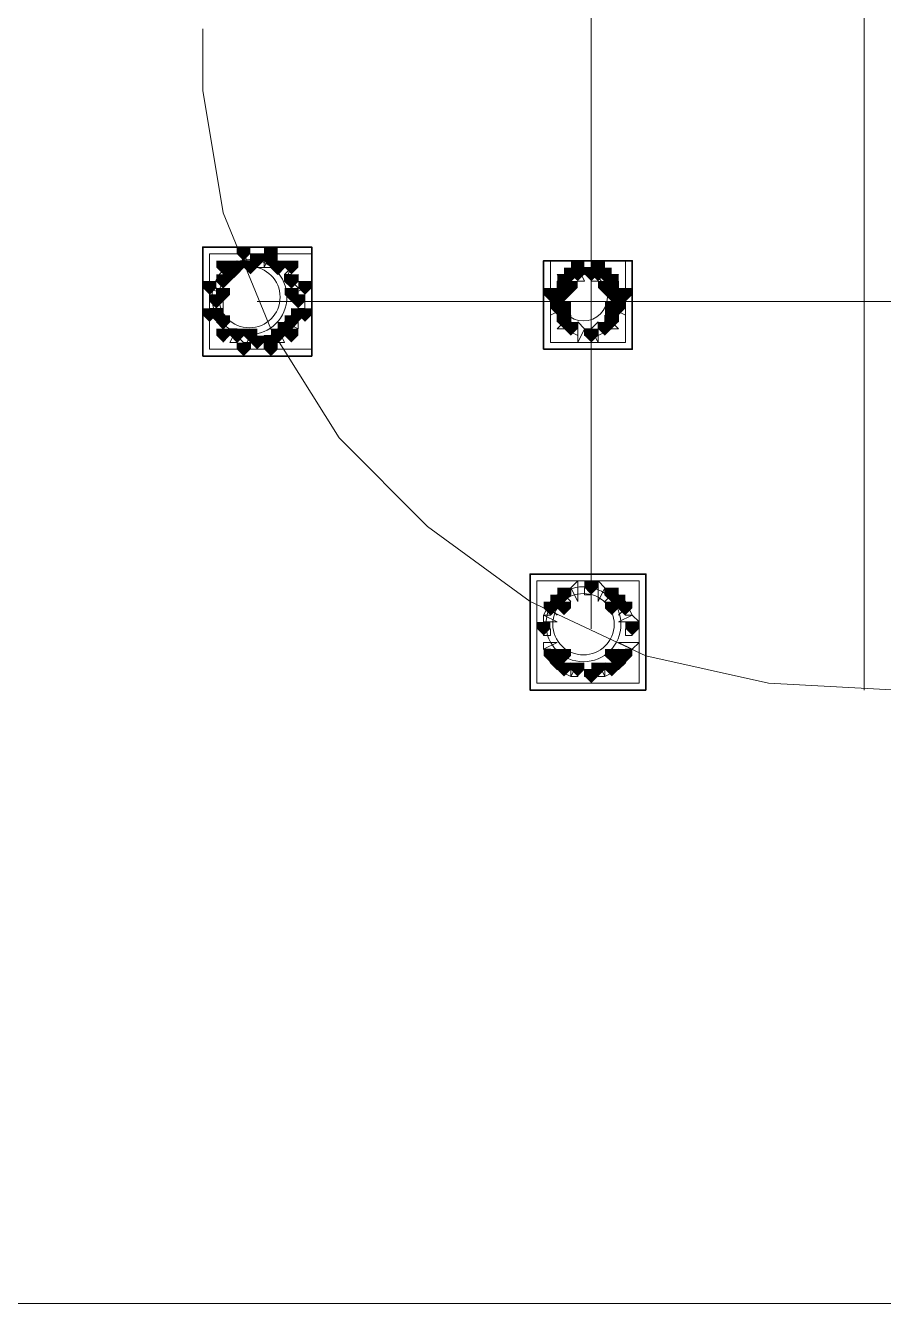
# Model space of a CAD drawing. Header units: millimetres. Extents: x 2315 to 4619, y 1334 to 1897.
# Drawn here: x 3646.49 to 3654.18, y 1530.21 to 1541.67 of the extents above; entities that cross this region are included whole.
import ezdxf

# ---------------------------------------------------------------- set-up
doc = ezdxf.new("R2010")
doc.units = ezdxf.units.MM
for name, color, linetype, true_color in [('PDF_10', 7, 'Continuous', 0x00b85c), ('PDF_AXIS', 7, 'Continuous', 0x00b85c), ('PDF_柱构件', 7, 'Continuous', 0x00b85c), ('PDF_转运站初步方案', 7, 'Continuous', 0x00b85c)]:
    doc.layers.add(name, color=color, linetype=linetype, true_color=true_color)
doc.layers.add('PDF_中心线层', color=1, linetype='Continuous')
doc.layers.add('PDF_粗实线层', color=7, linetype='Continuous')

msp = doc.modelspace()

# ---------------------------------------------------------------- hatches: boundary and pattern name
at = {"layer": 'PDF_10', "transparency": 33554559}
for points in [[(3648.568, 1539.62), (3648.507, 1539.62), (3648.507, 1539.558), (3648.568, 1539.497), (3648.629, 1539.558), (3648.629, 1539.62)], [(3648.568, 1539.62), (3648.507, 1539.62), (3648.507, 1539.558), (3648.568, 1539.497), (3648.629, 1539.558), (3648.629, 1539.62)], [(3648.568, 1539.62), (3648.507, 1539.62), (3648.507, 1539.558), (3648.568, 1539.497), (3648.629, 1539.558), (3648.629, 1539.62)], [(3648.385, 1539.558), (3648.324, 1539.558), (3648.324, 1539.497), (3648.385, 1539.436), (3648.446, 1539.497), (3648.446, 1539.558)], [(3648.385, 1539.558), (3648.324, 1539.558), (3648.324, 1539.497), (3648.385, 1539.436), (3648.446, 1539.497), (3648.446, 1539.558)], [(3648.752, 1539.558), (3648.69, 1539.558), (3648.69, 1539.497), (3648.752, 1539.436), (3648.813, 1539.497), (3648.813, 1539.558)], [(3648.752, 1539.558), (3648.69, 1539.558), (3648.69, 1539.497), (3648.752, 1539.436), (3648.813, 1539.497), (3648.813, 1539.558)], [(3651.378, 1539.497), (3651.317, 1539.497), (3651.317, 1539.436), (3651.378, 1539.375), (3651.439, 1539.436), (3651.439, 1539.497)], [(3651.378, 1539.497), (3651.317, 1539.497), (3651.317, 1539.436), (3651.378, 1539.375), (3651.439, 1539.436), (3651.439, 1539.497)], [(3651.561, 1539.497), (3651.5, 1539.497), (3651.5, 1539.436), (3651.561, 1539.375), (3651.622, 1539.436), (3651.622, 1539.497)], [(3651.561, 1539.497), (3651.5, 1539.497), (3651.5, 1539.436), (3651.561, 1539.375), (3651.622, 1539.436), (3651.622, 1539.497)], [(3651.683, 1539.497), (3651.622, 1539.497), (3651.622, 1539.436), (3651.683, 1539.375), (3651.745, 1539.436), (3651.745, 1539.497)], [(3651.683, 1539.497), (3651.622, 1539.497), (3651.622, 1539.436), (3651.683, 1539.375), (3651.745, 1539.436), (3651.745, 1539.497)], [(3648.263, 1539.436), (3648.202, 1539.436), (3648.202, 1539.375), (3648.263, 1539.314), (3648.324, 1539.375), (3648.324, 1539.436)], [(3648.263, 1539.436), (3648.202, 1539.436), (3648.202, 1539.375), (3648.263, 1539.314), (3648.324, 1539.375), (3648.324, 1539.436)], [(3648.874, 1539.436), (3648.813, 1539.436), (3648.813, 1539.375), (3648.874, 1539.314), (3648.935, 1539.375), (3648.935, 1539.436)], [(3648.874, 1539.436), (3648.813, 1539.436), (3648.813, 1539.375), (3648.874, 1539.314), (3648.935, 1539.375), (3648.935, 1539.436)], [(3651.317, 1539.375), (3651.256, 1539.375), (3651.256, 1539.314), (3651.317, 1539.253), (3651.378, 1539.314), (3651.378, 1539.375)], [(3651.317, 1539.375), (3651.256, 1539.375), (3651.256, 1539.314), (3651.317, 1539.253), (3651.378, 1539.314), (3651.378, 1539.375)], [(3651.745, 1539.375), (3651.683, 1539.375), (3651.683, 1539.314), (3651.745, 1539.253), (3651.806, 1539.314), (3651.806, 1539.375)], [(3651.745, 1539.375), (3651.683, 1539.375), (3651.683, 1539.314), (3651.745, 1539.253), (3651.806, 1539.314), (3651.806, 1539.375)], [(3648.202, 1539.253), (3648.141, 1539.253), (3648.141, 1539.192), (3648.202, 1539.131), (3648.263, 1539.192), (3648.263, 1539.253)], [(3648.202, 1539.253), (3648.141, 1539.253), (3648.141, 1539.192), (3648.202, 1539.131), (3648.263, 1539.192), (3648.263, 1539.253)], [(3648.202, 1539.253), (3648.141, 1539.253), (3648.141, 1539.192), (3648.202, 1539.131), (3648.263, 1539.192), (3648.263, 1539.253)], [(3648.935, 1539.253), (3648.874, 1539.253), (3648.874, 1539.192), (3648.935, 1539.131), (3648.996, 1539.192), (3648.996, 1539.253)], [(3648.935, 1539.253), (3648.874, 1539.253), (3648.874, 1539.192), (3648.935, 1539.131), (3648.996, 1539.192), (3648.996, 1539.253)], [(3651.256, 1539.253), (3651.195, 1539.253), (3651.195, 1539.192), (3651.256, 1539.131), (3651.317, 1539.192), (3651.317, 1539.253)], [(3651.256, 1539.253), (3651.195, 1539.253), (3651.195, 1539.192), (3651.256, 1539.131), (3651.317, 1539.192), (3651.317, 1539.253)], [(3651.256, 1539.253), (3651.195, 1539.253), (3651.195, 1539.192), (3651.256, 1539.131), (3651.317, 1539.192), (3651.317, 1539.253)], [(3651.806, 1539.253), (3651.745, 1539.253), (3651.745, 1539.192), (3651.806, 1539.131), (3651.867, 1539.192), (3651.867, 1539.253)], [(3651.806, 1539.253), (3651.745, 1539.253), (3651.745, 1539.192), (3651.806, 1539.131), (3651.867, 1539.192), (3651.867, 1539.253)], [(3651.806, 1539.253), (3651.745, 1539.253), (3651.745, 1539.192), (3651.806, 1539.131), (3651.867, 1539.192), (3651.867, 1539.253)], [(3651.317, 1539.131), (3651.256, 1539.131), (3651.256, 1539.07), (3651.317, 1539.009), (3651.378, 1539.07), (3651.378, 1539.131)], [(3651.317, 1539.131), (3651.256, 1539.131), (3651.256, 1539.07), (3651.317, 1539.009), (3651.378, 1539.07), (3651.378, 1539.131)], [(3651.745, 1539.131), (3651.683, 1539.131), (3651.683, 1539.07), (3651.745, 1539.009), (3651.806, 1539.07), (3651.806, 1539.131)], [(3651.745, 1539.131), (3651.683, 1539.131), (3651.683, 1539.07), (3651.745, 1539.009), (3651.806, 1539.07), (3651.806, 1539.131)], [(3648.263, 1539.07), (3648.202, 1539.07), (3648.202, 1539.009), (3648.263, 1538.948), (3648.324, 1539.009), (3648.324, 1539.07)], [(3648.263, 1539.07), (3648.202, 1539.07), (3648.202, 1539.009), (3648.263, 1538.948), (3648.324, 1539.009), (3648.324, 1539.07)], [(3648.874, 1539.07), (3648.813, 1539.07), (3648.813, 1539.009), (3648.874, 1538.948), (3648.935, 1539.009), (3648.935, 1539.07)], [(3648.874, 1539.07), (3648.813, 1539.07), (3648.813, 1539.009), (3648.874, 1538.948), (3648.935, 1539.009), (3648.935, 1539.07)], [(3648.385, 1538.948), (3648.324, 1538.948), (3648.324, 1538.887), (3648.385, 1538.825), (3648.446, 1538.887), (3648.446, 1538.948)], [(3648.385, 1538.948), (3648.324, 1538.948), (3648.324, 1538.887), (3648.385, 1538.825), (3648.446, 1538.887), (3648.446, 1538.948)], [(3648.752, 1538.948), (3648.69, 1538.948), (3648.69, 1538.887), (3648.752, 1538.825), (3648.813, 1538.887), (3648.813, 1538.948)], [(3648.752, 1538.948), (3648.69, 1538.948), (3648.69, 1538.887), (3648.752, 1538.825), (3648.813, 1538.887), (3648.813, 1538.948)], [(3651.378, 1539.009), (3651.317, 1539.009), (3651.317, 1538.948), (3651.378, 1538.887), (3651.439, 1538.948), (3651.439, 1539.009)], [(3651.378, 1539.009), (3651.317, 1539.009), (3651.317, 1538.948), (3651.378, 1538.887), (3651.439, 1538.948), (3651.439, 1539.009)], [(3651.378, 1539.009), (3651.317, 1539.009), (3651.317, 1538.948), (3651.378, 1538.887), (3651.439, 1538.948), (3651.439, 1539.009)], [(3651.561, 1538.948), (3651.5, 1538.948), (3651.5, 1538.887), (3651.561, 1538.825), (3651.622, 1538.887), (3651.622, 1538.948)], [(3651.561, 1538.948), (3651.5, 1538.948), (3651.5, 1538.887), (3651.561, 1538.825), (3651.622, 1538.887), (3651.622, 1538.948)], [(3651.683, 1539.009), (3651.622, 1539.009), (3651.622, 1538.948), (3651.683, 1538.887), (3651.745, 1538.948), (3651.745, 1539.009)], [(3651.683, 1539.009), (3651.622, 1539.009), (3651.622, 1538.948), (3651.683, 1538.887), (3651.745, 1538.948), (3651.745, 1539.009)], [(3651.683, 1539.009), (3651.622, 1539.009), (3651.622, 1538.948), (3651.683, 1538.887), (3651.745, 1538.948), (3651.745, 1539.009)], [(3648.568, 1538.887), (3648.507, 1538.887), (3648.507, 1538.825), (3648.568, 1538.764), (3648.629, 1538.825), (3648.629, 1538.887)], [(3648.568, 1538.887), (3648.507, 1538.887), (3648.507, 1538.825), (3648.568, 1538.764), (3648.629, 1538.825), (3648.629, 1538.887)], [(3651.317, 1536.627), (3651.256, 1536.627), (3651.256, 1536.565), (3651.317, 1536.504), (3651.378, 1536.565), (3651.378, 1536.627)], [(3651.317, 1536.627), (3651.256, 1536.627), (3651.256, 1536.565), (3651.317, 1536.504), (3651.378, 1536.565), (3651.378, 1536.627)], [(3651.561, 1536.688), (3651.5, 1536.688), (3651.5, 1536.627), (3651.561, 1536.565), (3651.622, 1536.627), (3651.622, 1536.688)], [(3651.561, 1536.688), (3651.5, 1536.688), (3651.5, 1536.627), (3651.561, 1536.565), (3651.622, 1536.627), (3651.622, 1536.688)], [(3651.745, 1536.627), (3651.683, 1536.627), (3651.683, 1536.565), (3651.745, 1536.504), (3651.806, 1536.565), (3651.806, 1536.627)], [(3651.745, 1536.627), (3651.683, 1536.627), (3651.683, 1536.565), (3651.745, 1536.504), (3651.806, 1536.565), (3651.806, 1536.627)], [(3651.195, 1536.504), (3651.134, 1536.504), (3651.134, 1536.443), (3651.195, 1536.382), (3651.256, 1536.443), (3651.256, 1536.504)], [(3651.195, 1536.504), (3651.134, 1536.504), (3651.134, 1536.443), (3651.195, 1536.382), (3651.256, 1536.443), (3651.256, 1536.504)], [(3651.867, 1536.504), (3651.806, 1536.504), (3651.806, 1536.443), (3651.867, 1536.382), (3651.928, 1536.443), (3651.928, 1536.504)], [(3651.867, 1536.504), (3651.806, 1536.504), (3651.806, 1536.443), (3651.867, 1536.382), (3651.928, 1536.443), (3651.928, 1536.504)], [(3651.134, 1536.321), (3651.073, 1536.321), (3651.073, 1536.26), (3651.134, 1536.199), (3651.195, 1536.26), (3651.195, 1536.321)], [(3651.134, 1536.321), (3651.073, 1536.321), (3651.073, 1536.26), (3651.134, 1536.199), (3651.195, 1536.26), (3651.195, 1536.321)], [(3651.928, 1536.321), (3651.867, 1536.321), (3651.867, 1536.26), (3651.928, 1536.199), (3651.989, 1536.26), (3651.989, 1536.321)], [(3651.928, 1536.321), (3651.867, 1536.321), (3651.867, 1536.26), (3651.928, 1536.199), (3651.989, 1536.26), (3651.989, 1536.321)], [(3651.195, 1536.077), (3651.134, 1536.077), (3651.134, 1536.016), (3651.195, 1535.955), (3651.256, 1536.016), (3651.256, 1536.077)], [(3651.195, 1536.077), (3651.134, 1536.077), (3651.134, 1536.016), (3651.195, 1535.955), (3651.256, 1536.016), (3651.256, 1536.077)], [(3651.867, 1536.077), (3651.806, 1536.077), (3651.806, 1536.016), (3651.867, 1535.955), (3651.928, 1536.016), (3651.928, 1536.077)], [(3651.867, 1536.077), (3651.806, 1536.077), (3651.806, 1536.016), (3651.867, 1535.955), (3651.928, 1536.016), (3651.928, 1536.077)], [(3651.317, 1535.955), (3651.256, 1535.955), (3651.256, 1535.894), (3651.317, 1535.832), (3651.378, 1535.894), (3651.378, 1535.955)], [(3651.317, 1535.955), (3651.256, 1535.955), (3651.256, 1535.894), (3651.317, 1535.832), (3651.378, 1535.894), (3651.378, 1535.955)], [(3651.745, 1535.955), (3651.683, 1535.955), (3651.683, 1535.894), (3651.745, 1535.832), (3651.806, 1535.894), (3651.806, 1535.955)], [(3651.745, 1535.955), (3651.683, 1535.955), (3651.683, 1535.894), (3651.745, 1535.832), (3651.806, 1535.894), (3651.806, 1535.955)], [(3651.561, 1535.894), (3651.5, 1535.894), (3651.5, 1535.832), (3651.561, 1535.771), (3651.622, 1535.832), (3651.622, 1535.894)], [(3651.561, 1535.894), (3651.5, 1535.894), (3651.5, 1535.832), (3651.561, 1535.771), (3651.622, 1535.832), (3651.622, 1535.894)]]:
    msp.add_hatch(color=256, dxfattribs=at).paths.add_polyline_path(points)
at = {"layer": 'PDF_柱构件', "transparency": 33554559}
for points in [[(3648.446, 1539.681), (3648.385, 1539.681), (3648.385, 1539.62), (3648.446, 1539.558), (3648.507, 1539.62), (3648.507, 1539.681)], [(3648.69, 1539.681), (3648.629, 1539.681), (3648.629, 1539.62), (3648.69, 1539.558), (3648.752, 1539.62), (3648.752, 1539.681)], [(3648.69, 1539.62), (3648.629, 1539.62), (3648.629, 1539.558), (3648.69, 1539.497), (3648.752, 1539.558), (3648.752, 1539.62)], [(3648.263, 1539.558), (3648.202, 1539.558), (3648.202, 1539.497), (3648.263, 1539.436), (3648.324, 1539.497), (3648.324, 1539.558)], [(3648.324, 1539.497), (3648.263, 1539.497), (3648.263, 1539.436), (3648.324, 1539.375), (3648.385, 1539.436), (3648.385, 1539.497)], [(3648.507, 1539.558), (3648.446, 1539.558), (3648.446, 1539.497), (3648.507, 1539.436), (3648.568, 1539.497), (3648.568, 1539.558)], [(3648.874, 1539.558), (3648.813, 1539.558), (3648.813, 1539.497), (3648.874, 1539.436), (3648.935, 1539.497), (3648.935, 1539.558)], [(3651.439, 1539.558), (3651.378, 1539.558), (3651.378, 1539.497), (3651.439, 1539.436), (3651.5, 1539.497), (3651.5, 1539.558)], [(3651.439, 1539.497), (3651.378, 1539.497), (3651.378, 1539.436), (3651.439, 1539.375), (3651.5, 1539.436), (3651.5, 1539.497)], [(3651.622, 1539.558), (3651.561, 1539.558), (3651.561, 1539.497), (3651.622, 1539.436), (3651.683, 1539.497), (3651.683, 1539.558)], [(3651.622, 1539.497), (3651.561, 1539.497), (3651.561, 1539.436), (3651.622, 1539.375), (3651.683, 1539.436), (3651.683, 1539.497)], [(3648.141, 1539.375), (3648.08, 1539.375), (3648.08, 1539.314), (3648.141, 1539.253), (3648.202, 1539.314), (3648.202, 1539.375)], [(3648.996, 1539.375), (3648.935, 1539.375), (3648.935, 1539.314), (3648.996, 1539.253), (3649.057, 1539.314), (3649.057, 1539.375)], [(3651.317, 1539.436), (3651.256, 1539.436), (3651.256, 1539.375), (3651.317, 1539.314), (3651.378, 1539.375), (3651.378, 1539.436)], [(3651.378, 1539.375), (3651.317, 1539.375), (3651.317, 1539.314), (3651.378, 1539.253), (3651.439, 1539.314), (3651.439, 1539.375)], [(3651.683, 1539.375), (3651.622, 1539.375), (3651.622, 1539.314), (3651.683, 1539.253), (3651.745, 1539.314), (3651.745, 1539.375)], [(3651.745, 1539.436), (3651.683, 1539.436), (3651.683, 1539.375), (3651.745, 1539.314), (3651.806, 1539.375), (3651.806, 1539.436)], [(3648.263, 1539.314), (3648.202, 1539.314), (3648.202, 1539.253), (3648.263, 1539.192), (3648.324, 1539.253), (3648.324, 1539.314)], [(3648.874, 1539.314), (3648.813, 1539.314), (3648.813, 1539.253), (3648.874, 1539.192), (3648.935, 1539.253), (3648.935, 1539.314)], [(3651.195, 1539.314), (3651.134, 1539.314), (3651.134, 1539.253), (3651.195, 1539.192), (3651.256, 1539.253), (3651.256, 1539.314)], [(3651.256, 1539.314), (3651.195, 1539.314), (3651.195, 1539.253), (3651.256, 1539.192), (3651.317, 1539.253), (3651.317, 1539.314)], [(3651.317, 1539.314), (3651.256, 1539.314), (3651.256, 1539.253), (3651.317, 1539.192), (3651.378, 1539.253), (3651.378, 1539.314)], [(3651.745, 1539.314), (3651.683, 1539.314), (3651.683, 1539.253), (3651.745, 1539.192), (3651.806, 1539.253), (3651.806, 1539.314)], [(3651.806, 1539.314), (3651.745, 1539.314), (3651.745, 1539.253), (3651.806, 1539.192), (3651.867, 1539.253), (3651.867, 1539.314)], [(3651.867, 1539.314), (3651.806, 1539.314), (3651.806, 1539.253), (3651.867, 1539.192), (3651.928, 1539.253), (3651.928, 1539.314)], [(3648.141, 1539.131), (3648.08, 1539.131), (3648.08, 1539.07), (3648.141, 1539.009), (3648.202, 1539.07), (3648.202, 1539.131)], [(3648.202, 1539.131), (3648.141, 1539.131), (3648.141, 1539.07), (3648.202, 1539.009), (3648.263, 1539.07), (3648.263, 1539.131)], [(3648.935, 1539.131), (3648.874, 1539.131), (3648.874, 1539.07), (3648.935, 1539.009), (3648.996, 1539.07), (3648.996, 1539.131)], [(3648.996, 1539.131), (3648.935, 1539.131), (3648.935, 1539.07), (3648.996, 1539.009), (3649.057, 1539.07), (3649.057, 1539.131)], [(3651.256, 1539.192), (3651.195, 1539.192), (3651.195, 1539.131), (3651.256, 1539.07), (3651.317, 1539.131), (3651.317, 1539.192)], [(3651.317, 1539.192), (3651.256, 1539.192), (3651.256, 1539.131), (3651.317, 1539.07), (3651.378, 1539.131), (3651.378, 1539.192)], [(3651.745, 1539.192), (3651.683, 1539.192), (3651.683, 1539.131), (3651.745, 1539.07), (3651.806, 1539.131), (3651.806, 1539.192)], [(3651.806, 1539.192), (3651.745, 1539.192), (3651.745, 1539.131), (3651.806, 1539.07), (3651.867, 1539.131), (3651.867, 1539.192)], [(3651.317, 1539.07), (3651.256, 1539.07), (3651.256, 1539.009), (3651.317, 1538.948), (3651.378, 1539.009), (3651.378, 1539.07)], [(3651.745, 1539.07), (3651.683, 1539.07), (3651.683, 1539.009), (3651.745, 1538.948), (3651.806, 1539.009), (3651.806, 1539.07)], [(3648.263, 1538.948), (3648.202, 1538.948), (3648.202, 1538.887), (3648.263, 1538.825), (3648.324, 1538.887), (3648.324, 1538.948)], [(3648.507, 1538.948), (3648.446, 1538.948), (3648.446, 1538.887), (3648.507, 1538.825), (3648.568, 1538.887), (3648.568, 1538.948)], [(3648.813, 1539.009), (3648.752, 1539.009), (3648.752, 1538.948), (3648.813, 1538.887), (3648.874, 1538.948), (3648.874, 1539.009)], [(3648.874, 1538.948), (3648.813, 1538.948), (3648.813, 1538.887), (3648.874, 1538.825), (3648.935, 1538.887), (3648.935, 1538.948)], [(3648.446, 1538.825), (3648.385, 1538.825), (3648.385, 1538.764), (3648.446, 1538.703), (3648.507, 1538.764), (3648.507, 1538.825)], [(3648.69, 1538.887), (3648.629, 1538.887), (3648.629, 1538.825), (3648.69, 1538.764), (3648.752, 1538.825), (3648.752, 1538.887)], [(3648.69, 1538.825), (3648.629, 1538.825), (3648.629, 1538.764), (3648.69, 1538.703), (3648.752, 1538.764), (3648.752, 1538.825)], [(3651.256, 1536.565), (3651.195, 1536.565), (3651.195, 1536.504), (3651.256, 1536.443), (3651.317, 1536.504), (3651.317, 1536.565)], [(3651.317, 1536.504), (3651.256, 1536.504), (3651.256, 1536.443), (3651.317, 1536.382), (3651.378, 1536.443), (3651.378, 1536.504)], [(3651.745, 1536.504), (3651.683, 1536.504), (3651.683, 1536.443), (3651.745, 1536.382), (3651.806, 1536.443), (3651.806, 1536.504)], [(3651.806, 1536.565), (3651.745, 1536.565), (3651.745, 1536.504), (3651.806, 1536.443), (3651.867, 1536.504), (3651.867, 1536.565)], [(3651.317, 1536.077), (3651.256, 1536.077), (3651.256, 1536.016), (3651.317, 1535.955), (3651.378, 1536.016), (3651.378, 1536.077)], [(3651.745, 1536.077), (3651.683, 1536.077), (3651.683, 1536.016), (3651.745, 1535.955), (3651.806, 1536.016), (3651.806, 1536.077)], [(3651.256, 1536.016), (3651.195, 1536.016), (3651.195, 1535.955), (3651.256, 1535.894), (3651.317, 1535.955), (3651.317, 1536.016)], [(3651.439, 1535.955), (3651.378, 1535.955), (3651.378, 1535.894), (3651.439, 1535.832), (3651.5, 1535.894), (3651.5, 1535.955)], [(3651.622, 1535.955), (3651.561, 1535.955), (3651.561, 1535.894), (3651.622, 1535.832), (3651.683, 1535.894), (3651.683, 1535.955)], [(3651.806, 1536.016), (3651.745, 1536.016), (3651.745, 1535.955), (3651.806, 1535.894), (3651.867, 1535.955), (3651.867, 1536.016)]]:
    msp.add_hatch(color=256, dxfattribs=at).paths.add_polyline_path(points)
at = {"layer": 'PDF_转运站初步方案', "transparency": 33554559}
for points in [[(3648.568, 1539.62), (3648.507, 1539.62), (3648.507, 1539.558), (3648.568, 1539.497), (3648.629, 1539.558), (3648.629, 1539.62)], [(3648.568, 1539.62), (3648.507, 1539.62), (3648.507, 1539.558), (3648.568, 1539.497), (3648.629, 1539.558), (3648.629, 1539.62)], [(3648.385, 1539.558), (3648.324, 1539.558), (3648.324, 1539.497), (3648.385, 1539.436), (3648.446, 1539.497), (3648.446, 1539.558)], [(3648.385, 1539.558), (3648.324, 1539.558), (3648.324, 1539.497), (3648.385, 1539.436), (3648.446, 1539.497), (3648.446, 1539.558)], [(3648.752, 1539.558), (3648.69, 1539.558), (3648.69, 1539.497), (3648.752, 1539.436), (3648.813, 1539.497), (3648.813, 1539.558)], [(3648.752, 1539.558), (3648.69, 1539.558), (3648.69, 1539.497), (3648.752, 1539.436), (3648.813, 1539.497), (3648.813, 1539.558)], [(3651.378, 1539.497), (3651.317, 1539.497), (3651.317, 1539.436), (3651.378, 1539.375), (3651.439, 1539.436), (3651.439, 1539.497)], [(3651.378, 1539.497), (3651.317, 1539.497), (3651.317, 1539.436), (3651.378, 1539.375), (3651.439, 1539.436), (3651.439, 1539.497)], [(3651.561, 1539.497), (3651.5, 1539.497), (3651.5, 1539.436), (3651.561, 1539.375), (3651.622, 1539.436), (3651.622, 1539.497)], [(3651.561, 1539.497), (3651.5, 1539.497), (3651.5, 1539.436), (3651.561, 1539.375), (3651.622, 1539.436), (3651.622, 1539.497)], [(3651.683, 1539.497), (3651.622, 1539.497), (3651.622, 1539.436), (3651.683, 1539.375), (3651.745, 1539.436), (3651.745, 1539.497)], [(3651.683, 1539.497), (3651.622, 1539.497), (3651.622, 1539.436), (3651.683, 1539.375), (3651.745, 1539.436), (3651.745, 1539.497)], [(3648.263, 1539.436), (3648.202, 1539.436), (3648.202, 1539.375), (3648.263, 1539.314), (3648.324, 1539.375), (3648.324, 1539.436)], [(3648.263, 1539.436), (3648.202, 1539.436), (3648.202, 1539.375), (3648.263, 1539.314), (3648.324, 1539.375), (3648.324, 1539.436)], [(3648.874, 1539.436), (3648.813, 1539.436), (3648.813, 1539.375), (3648.874, 1539.314), (3648.935, 1539.375), (3648.935, 1539.436)], [(3648.874, 1539.436), (3648.813, 1539.436), (3648.813, 1539.375), (3648.874, 1539.314), (3648.935, 1539.375), (3648.935, 1539.436)], [(3651.317, 1539.375), (3651.256, 1539.375), (3651.256, 1539.314), (3651.317, 1539.253), (3651.378, 1539.314), (3651.378, 1539.375)], [(3651.317, 1539.375), (3651.256, 1539.375), (3651.256, 1539.314), (3651.317, 1539.253), (3651.378, 1539.314), (3651.378, 1539.375)], [(3651.745, 1539.375), (3651.683, 1539.375), (3651.683, 1539.314), (3651.745, 1539.253), (3651.806, 1539.314), (3651.806, 1539.375)], [(3651.745, 1539.375), (3651.683, 1539.375), (3651.683, 1539.314), (3651.745, 1539.253), (3651.806, 1539.314), (3651.806, 1539.375)], [(3648.202, 1539.253), (3648.141, 1539.253), (3648.141, 1539.192), (3648.202, 1539.131), (3648.263, 1539.192), (3648.263, 1539.253)], [(3648.202, 1539.253), (3648.141, 1539.253), (3648.141, 1539.192), (3648.202, 1539.131), (3648.263, 1539.192), (3648.263, 1539.253)], [(3648.935, 1539.253), (3648.874, 1539.253), (3648.874, 1539.192), (3648.935, 1539.131), (3648.996, 1539.192), (3648.996, 1539.253)], [(3648.935, 1539.253), (3648.874, 1539.253), (3648.874, 1539.192), (3648.935, 1539.131), (3648.996, 1539.192), (3648.996, 1539.253)], [(3651.256, 1539.253), (3651.195, 1539.253), (3651.195, 1539.192), (3651.256, 1539.131), (3651.317, 1539.192), (3651.317, 1539.253)], [(3651.256, 1539.253), (3651.195, 1539.253), (3651.195, 1539.192), (3651.256, 1539.131), (3651.317, 1539.192), (3651.317, 1539.253)], [(3651.806, 1539.253), (3651.745, 1539.253), (3651.745, 1539.192), (3651.806, 1539.131), (3651.867, 1539.192), (3651.867, 1539.253)], [(3651.806, 1539.253), (3651.745, 1539.253), (3651.745, 1539.192), (3651.806, 1539.131), (3651.867, 1539.192), (3651.867, 1539.253)], [(3651.317, 1539.131), (3651.256, 1539.131), (3651.256, 1539.07), (3651.317, 1539.009), (3651.378, 1539.07), (3651.378, 1539.131)], [(3651.317, 1539.131), (3651.256, 1539.131), (3651.256, 1539.07), (3651.317, 1539.009), (3651.378, 1539.07), (3651.378, 1539.131)], [(3651.745, 1539.131), (3651.683, 1539.131), (3651.683, 1539.07), (3651.745, 1539.009), (3651.806, 1539.07), (3651.806, 1539.131)], [(3651.745, 1539.131), (3651.683, 1539.131), (3651.683, 1539.07), (3651.745, 1539.009), (3651.806, 1539.07), (3651.806, 1539.131)], [(3648.263, 1539.07), (3648.202, 1539.07), (3648.202, 1539.009), (3648.263, 1538.948), (3648.324, 1539.009), (3648.324, 1539.07)], [(3648.263, 1539.07), (3648.202, 1539.07), (3648.202, 1539.009), (3648.263, 1538.948), (3648.324, 1539.009), (3648.324, 1539.07)], [(3648.874, 1539.07), (3648.813, 1539.07), (3648.813, 1539.009), (3648.874, 1538.948), (3648.935, 1539.009), (3648.935, 1539.07)], [(3648.874, 1539.07), (3648.813, 1539.07), (3648.813, 1539.009), (3648.874, 1538.948), (3648.935, 1539.009), (3648.935, 1539.07)], [(3648.385, 1538.948), (3648.324, 1538.948), (3648.324, 1538.887), (3648.385, 1538.825), (3648.446, 1538.887), (3648.446, 1538.948)], [(3648.385, 1538.948), (3648.324, 1538.948), (3648.324, 1538.887), (3648.385, 1538.825), (3648.446, 1538.887), (3648.446, 1538.948)], [(3648.752, 1538.948), (3648.69, 1538.948), (3648.69, 1538.887), (3648.752, 1538.825), (3648.813, 1538.887), (3648.813, 1538.948)], [(3648.752, 1538.948), (3648.69, 1538.948), (3648.69, 1538.887), (3648.752, 1538.825), (3648.813, 1538.887), (3648.813, 1538.948)], [(3651.378, 1539.009), (3651.317, 1539.009), (3651.317, 1538.948), (3651.378, 1538.887), (3651.439, 1538.948), (3651.439, 1539.009)], [(3651.378, 1539.009), (3651.317, 1539.009), (3651.317, 1538.948), (3651.378, 1538.887), (3651.439, 1538.948), (3651.439, 1539.009)], [(3651.561, 1538.948), (3651.5, 1538.948), (3651.5, 1538.887), (3651.561, 1538.825), (3651.622, 1538.887), (3651.622, 1538.948)], [(3651.561, 1538.948), (3651.5, 1538.948), (3651.5, 1538.887), (3651.561, 1538.825), (3651.622, 1538.887), (3651.622, 1538.948)], [(3651.683, 1539.009), (3651.622, 1539.009), (3651.622, 1538.948), (3651.683, 1538.887), (3651.745, 1538.948), (3651.745, 1539.009)], [(3651.683, 1539.009), (3651.622, 1539.009), (3651.622, 1538.948), (3651.683, 1538.887), (3651.745, 1538.948), (3651.745, 1539.009)], [(3648.568, 1538.887), (3648.507, 1538.887), (3648.507, 1538.825), (3648.568, 1538.764), (3648.629, 1538.825), (3648.629, 1538.887)], [(3648.568, 1538.887), (3648.507, 1538.887), (3648.507, 1538.825), (3648.568, 1538.764), (3648.629, 1538.825), (3648.629, 1538.887)], [(3651.317, 1536.627), (3651.256, 1536.627), (3651.256, 1536.565), (3651.317, 1536.504), (3651.378, 1536.565), (3651.378, 1536.627)], [(3651.317, 1536.627), (3651.256, 1536.627), (3651.256, 1536.565), (3651.317, 1536.504), (3651.378, 1536.565), (3651.378, 1536.627)], [(3651.561, 1536.688), (3651.5, 1536.688), (3651.5, 1536.627), (3651.561, 1536.565), (3651.622, 1536.627), (3651.622, 1536.688)], [(3651.561, 1536.688), (3651.5, 1536.688), (3651.5, 1536.627), (3651.561, 1536.565), (3651.622, 1536.627), (3651.622, 1536.688)], [(3651.745, 1536.627), (3651.683, 1536.627), (3651.683, 1536.565), (3651.745, 1536.504), (3651.806, 1536.565), (3651.806, 1536.627)], [(3651.745, 1536.627), (3651.683, 1536.627), (3651.683, 1536.565), (3651.745, 1536.504), (3651.806, 1536.565), (3651.806, 1536.627)], [(3651.195, 1536.504), (3651.134, 1536.504), (3651.134, 1536.443), (3651.195, 1536.382), (3651.256, 1536.443), (3651.256, 1536.504)], [(3651.195, 1536.504), (3651.134, 1536.504), (3651.134, 1536.443), (3651.195, 1536.382), (3651.256, 1536.443), (3651.256, 1536.504)], [(3651.867, 1536.504), (3651.806, 1536.504), (3651.806, 1536.443), (3651.867, 1536.382), (3651.928, 1536.443), (3651.928, 1536.504)], [(3651.867, 1536.504), (3651.806, 1536.504), (3651.806, 1536.443), (3651.867, 1536.382), (3651.928, 1536.443), (3651.928, 1536.504)], [(3651.134, 1536.321), (3651.073, 1536.321), (3651.073, 1536.26), (3651.134, 1536.199), (3651.195, 1536.26), (3651.195, 1536.321)], [(3651.134, 1536.321), (3651.073, 1536.321), (3651.073, 1536.26), (3651.134, 1536.199), (3651.195, 1536.26), (3651.195, 1536.321)], [(3651.928, 1536.321), (3651.867, 1536.321), (3651.867, 1536.26), (3651.928, 1536.199), (3651.989, 1536.26), (3651.989, 1536.321)], [(3651.928, 1536.321), (3651.867, 1536.321), (3651.867, 1536.26), (3651.928, 1536.199), (3651.989, 1536.26), (3651.989, 1536.321)], [(3651.195, 1536.077), (3651.134, 1536.077), (3651.134, 1536.016), (3651.195, 1535.955), (3651.256, 1536.016), (3651.256, 1536.077)], [(3651.195, 1536.077), (3651.134, 1536.077), (3651.134, 1536.016), (3651.195, 1535.955), (3651.256, 1536.016), (3651.256, 1536.077)], [(3651.867, 1536.077), (3651.806, 1536.077), (3651.806, 1536.016), (3651.867, 1535.955), (3651.928, 1536.016), (3651.928, 1536.077)], [(3651.867, 1536.077), (3651.806, 1536.077), (3651.806, 1536.016), (3651.867, 1535.955), (3651.928, 1536.016), (3651.928, 1536.077)], [(3651.317, 1535.955), (3651.256, 1535.955), (3651.256, 1535.894), (3651.317, 1535.832), (3651.378, 1535.894), (3651.378, 1535.955)], [(3651.317, 1535.955), (3651.256, 1535.955), (3651.256, 1535.894), (3651.317, 1535.832), (3651.378, 1535.894), (3651.378, 1535.955)], [(3651.745, 1535.955), (3651.683, 1535.955), (3651.683, 1535.894), (3651.745, 1535.832), (3651.806, 1535.894), (3651.806, 1535.955)], [(3651.745, 1535.955), (3651.683, 1535.955), (3651.683, 1535.894), (3651.745, 1535.832), (3651.806, 1535.894), (3651.806, 1535.955)], [(3651.561, 1535.894), (3651.5, 1535.894), (3651.5, 1535.832), (3651.561, 1535.771), (3651.622, 1535.832), (3651.622, 1535.894)], [(3651.561, 1535.894), (3651.5, 1535.894), (3651.5, 1535.832), (3651.561, 1535.771), (3651.622, 1535.832), (3651.622, 1535.894)]]:
    msp.add_hatch(color=256, dxfattribs=at).paths.add_polyline_path(points)

# ---------------------------------------------------------------- linework, layer by layer
at = {"layer": 'PDF_10', "lineweight": 18}
for points in [[(3648.446, 1539.558), (3648.385, 1539.497), (3648.385, 1539.558)], [(3648.629, 1539.558), (3648.568, 1539.558)], [(3648.813, 1539.497), (3648.752, 1539.558), (3648.752, 1539.497)], [(3651.561, 1539.497), (3651.561, 1539.436), (3651.5, 1539.436)], [(3648.202, 1539.375), (3648.263, 1539.375), (3648.263, 1539.314)], [(3648.935, 1539.314), (3648.874, 1539.375), (3648.935, 1539.375)], [(3651.317, 1539.375), (3651.256, 1539.314), (3651.317, 1539.314)], [(3651.439, 1539.436), (3651.378, 1539.375), (3651.378, 1539.436)], [(3651.683, 1539.436), (3651.683, 1539.375), (3651.622, 1539.436)], [(3651.745, 1539.314), (3651.806, 1539.314), (3651.745, 1539.375)], [(3648.202, 1539.192), (3648.202, 1539.131)], [(3648.935, 1539.131), (3648.935, 1539.192), (3648.996, 1539.192)], [(3651.256, 1539.192), (3651.256, 1539.131)], [(3651.806, 1539.131), (3651.806, 1539.192)], [(3651.256, 1539.07), (3651.317, 1539.009)], [(3651.317, 1539.07), (3651.256, 1539.009)], [(3651.745, 1539.009), (3651.806, 1539.07)], [(3651.745, 1539.07), (3651.806, 1539.009)], [(3648.202, 1539.009), (3648.263, 1539.009), (3648.263, 1538.948)], [(3648.874, 1538.948), (3648.935, 1539.009), (3648.874, 1539.009)], [(3651.378, 1538.948), (3651.439, 1538.948)], [(3651.5, 1538.887), (3651.561, 1538.887), (3651.561, 1538.948)], [(3651.622, 1538.948), (3651.683, 1538.948)], [(3648.385, 1538.825), (3648.385, 1538.887), (3648.446, 1538.825)], [(3648.568, 1538.764), (3648.568, 1538.825), (3648.629, 1538.825)], [(3648.752, 1538.887), (3648.752, 1538.825), (3648.813, 1538.887)], [(3651.5, 1536.627), (3651.561, 1536.627), (3651.561, 1536.565)], [(3651.378, 1536.504), (3651.317, 1536.565), (3651.378, 1536.565)], [(3651.683, 1536.565), (3651.745, 1536.565), (3651.683, 1536.504)], [(3651.195, 1536.382), (3651.195, 1536.443), (3651.256, 1536.382)], [(3651.806, 1536.382), (3651.867, 1536.443), (3651.867, 1536.382)], [(3651.134, 1536.199), (3651.134, 1536.26), (3651.195, 1536.26)], [(3651.867, 1536.26), (3651.928, 1536.26), (3651.928, 1536.199)], [(3651.256, 1536.077), (3651.195, 1536.016), (3651.195, 1536.077)], [(3651.867, 1536.077), (3651.867, 1536.016), (3651.806, 1536.077)], [(3651.378, 1535.894), (3651.317, 1535.955)], [(3651.378, 1535.955), (3651.317, 1535.894)], [(3651.745, 1535.955), (3651.683, 1535.894)], [(3651.683, 1535.955), (3651.745, 1535.894)], [(3651.561, 1535.894), (3651.561, 1535.832), (3651.5, 1535.832)]]:
    msp.add_lwpolyline(points, dxfattribs=at)
at = {"layer": 'PDF_AXIS', "lineweight": 18}
for points in [[(3648.141, 1538.764), (3648.141, 1539.62), (3649.057, 1539.62), (3649.057, 1538.764)], [(3651.195, 1538.825), (3651.195, 1539.558), (3651.867, 1539.558), (3651.867, 1538.825)], [(3651.989, 1535.771), (3651.989, 1536.688), (3651.073, 1536.688), (3651.073, 1535.771)]]:
    msp.add_lwpolyline(points, close=True, dxfattribs=at)
at = {"layer": 'PDF_中心线层', "color": 112, "lineweight": 18, "true_color": 0x00b85c}
msp.add_lwpolyline([(3654.005, 1535.71), (3654.005, 1547.682)], close=True, dxfattribs=at)
for points in [[(3651.561, 1547.133), (3651.561, 1536.26)], [(3648.08, 1541.635), (3648.08, 1541.085), (3648.263, 1539.986), (3648.69, 1538.948), (3649.301, 1537.97), (3650.095, 1537.176), (3651.012, 1536.504), (3652.05, 1536.016), (3653.149, 1535.771), (3654.31, 1535.71), (3655.47, 1535.832), (3656.509, 1536.199), (3657.059, 1536.565)], [(3648.568, 1539.192), (3659.502, 1539.192)]]:
    msp.add_lwpolyline(points, dxfattribs=at)
at = {"layer": 'PDF_柱构件', "lineweight": 18}
for points in [[(3648.446, 1539.62), (3648.507, 1539.497)], [(3648.629, 1539.497), (3648.507, 1539.497), (3648.507, 1539.62), (3648.629, 1539.62)], [(3648.69, 1539.62), (3648.69, 1539.497), (3648.629, 1539.497)], [(3648.263, 1539.497), (3648.385, 1539.436), (3648.324, 1539.375)], [(3648.446, 1539.497), (3648.385, 1539.436), (3648.324, 1539.497), (3648.385, 1539.558)], [(3648.752, 1539.436), (3648.69, 1539.497), (3648.752, 1539.558), (3648.813, 1539.497)], [(3648.874, 1539.497), (3648.813, 1539.375), (3648.813, 1539.436)], [(3651.439, 1539.436), (3651.378, 1539.375), (3651.317, 1539.436), (3651.439, 1539.497)], [(3651.439, 1539.497), (3651.5, 1539.375), (3651.439, 1539.375)], [(3651.561, 1539.436), (3651.5, 1539.436), (3651.5, 1539.497), (3651.561, 1539.497)], [(3651.622, 1539.497), (3651.622, 1539.375), (3651.561, 1539.375)], [(3651.683, 1539.375), (3651.622, 1539.436), (3651.622, 1539.497), (3651.745, 1539.436)], [(3648.324, 1539.375), (3648.263, 1539.314), (3648.202, 1539.375), (3648.263, 1539.436)], [(3648.874, 1539.314), (3648.813, 1539.375), (3648.935, 1539.436), (3648.935, 1539.375)], [(3651.317, 1539.436), (3651.378, 1539.314), (3651.256, 1539.436)], [(3651.378, 1539.314), (3651.317, 1539.253), (3651.256, 1539.314), (3651.256, 1539.375)], [(3651.806, 1539.436), (3651.683, 1539.314), (3651.745, 1539.436)], [(3651.745, 1539.253), (3651.683, 1539.314), (3651.806, 1539.375), (3651.806, 1539.314)], [(3648.141, 1539.314), (3648.263, 1539.253)], [(3648.263, 1539.253), (3648.263, 1539.131), (3648.141, 1539.131), (3648.141, 1539.253)], [(3648.996, 1539.314), (3648.874, 1539.253)], [(3648.935, 1539.131), (3648.935, 1539.253), (3648.996, 1539.253), (3648.996, 1539.131)], [(3651.195, 1539.253), (3651.317, 1539.253)], [(3651.317, 1539.253), (3651.317, 1539.131), (3651.195, 1539.131), (3651.195, 1539.253)], [(3651.867, 1539.253), (3651.745, 1539.253)], [(3651.745, 1539.131), (3651.745, 1539.253), (3651.867, 1539.253), (3651.867, 1539.131)], [(3648.141, 1539.07), (3648.263, 1539.131), (3648.263, 1539.07)], [(3648.996, 1539.07), (3648.874, 1539.07), (3648.874, 1539.131)], [(3651.195, 1539.131), (3651.317, 1539.131), (3651.195, 1539.07)], [(3651.317, 1539.131), (3651.378, 1539.009), (3651.256, 1539.009), (3651.256, 1539.07)], [(3651.683, 1539.009), (3651.745, 1539.131), (3651.806, 1539.07), (3651.806, 1539.009)], [(3651.867, 1539.07), (3651.745, 1539.131), (3651.867, 1539.131)], [(3648.263, 1539.07), (3648.324, 1539.009), (3648.263, 1538.948), (3648.202, 1539.009)], [(3648.813, 1539.009), (3648.874, 1539.07), (3648.935, 1539.009), (3648.935, 1538.948)], [(3651.256, 1538.948), (3651.378, 1539.07), (3651.378, 1539.009), (3651.317, 1538.948)], [(3651.745, 1538.948), (3651.683, 1539.009), (3651.683, 1539.07), (3651.806, 1538.948)], [(3648.263, 1538.887), (3648.324, 1538.948), (3648.385, 1538.948)], [(3648.385, 1538.948), (3648.446, 1538.887), (3648.385, 1538.825), (3648.324, 1538.825)], [(3648.69, 1538.887), (3648.752, 1538.948), (3648.813, 1538.825), (3648.752, 1538.825)], [(3648.874, 1538.887), (3648.813, 1538.948)], [(3651.378, 1539.009), (3651.439, 1538.948), (3651.439, 1538.887), (3651.317, 1538.948)], [(3651.5, 1538.948), (3651.561, 1538.948), (3651.561, 1538.887), (3651.5, 1538.887)], [(3651.622, 1538.825), (3651.561, 1538.948), (3651.622, 1539.009), (3651.622, 1538.887)], [(3651.622, 1538.948), (3651.683, 1539.009), (3651.745, 1538.948), (3651.622, 1538.887)], [(3648.446, 1538.764), (3648.507, 1538.887)], [(3648.507, 1538.825), (3648.629, 1538.825), (3648.629, 1538.764), (3648.507, 1538.764)], [(3648.69, 1538.764), (3648.629, 1538.887), (3648.69, 1538.887)], [(3651.317, 1536.504), (3651.378, 1536.565), (3651.378, 1536.627), (3651.256, 1536.565)], [(3651.378, 1536.627), (3651.439, 1536.504), (3651.439, 1536.565), (3651.439, 1536.688)], [(3651.5, 1536.565), (3651.561, 1536.565), (3651.561, 1536.627), (3651.5, 1536.627)], [(3651.622, 1536.688), (3651.622, 1536.565), (3651.622, 1536.504), (3651.683, 1536.627)], [(3651.683, 1536.565), (3651.745, 1536.504), (3651.806, 1536.565), (3651.683, 1536.627)], [(3651.195, 1536.382), (3651.256, 1536.443), (3651.195, 1536.504), (3651.134, 1536.382)], [(3651.195, 1536.504), (3651.317, 1536.443), (3651.256, 1536.565)], [(3651.806, 1536.565), (3651.745, 1536.443), (3651.867, 1536.504)], [(3651.806, 1536.443), (3651.867, 1536.382), (3651.928, 1536.382), (3651.867, 1536.504)], [(3651.928, 1536.382), (3651.806, 1536.321), (3651.867, 1536.321), (3651.989, 1536.321)], [(3651.195, 1536.199), (3651.195, 1536.26), (3651.134, 1536.26), (3651.134, 1536.199)], [(3651.867, 1536.26), (3651.867, 1536.199), (3651.928, 1536.199), (3651.928, 1536.26)], [(3651.134, 1536.077), (3651.256, 1536.138), (3651.195, 1536.138), (3651.134, 1536.138)], [(3651.256, 1536.016), (3651.195, 1536.077), (3651.134, 1536.077), (3651.195, 1535.955)], [(3651.989, 1536.138), (3651.867, 1536.138), (3651.806, 1536.138), (3651.928, 1536.077)], [(3651.867, 1536.077), (3651.806, 1536.016), (3651.867, 1535.955), (3651.928, 1536.077)], [(3651.256, 1535.894), (3651.317, 1536.016), (3651.195, 1535.955)], [(3651.378, 1535.894), (3651.317, 1535.955), (3651.256, 1535.894), (3651.378, 1535.832)], [(3651.439, 1535.832), (3651.439, 1535.894), (3651.439, 1535.955), (3651.378, 1535.832)], [(3651.683, 1535.832), (3651.622, 1535.955), (3651.622, 1535.894), (3651.622, 1535.832)], [(3651.745, 1535.955), (3651.683, 1535.894), (3651.683, 1535.832), (3651.806, 1535.894)], [(3651.867, 1535.955), (3651.745, 1536.016), (3651.806, 1535.894)], [(3651.561, 1535.894), (3651.5, 1535.894), (3651.5, 1535.832), (3651.561, 1535.832)]]:
    msp.add_lwpolyline(points, close=True, dxfattribs=at)
for points in [[(3648.507, 1539.558), (3648.446, 1539.558)], [(3648.874, 1539.436), (3648.813, 1539.436)], [(3648.202, 1539.314), (3648.202, 1539.253)], [(3648.935, 1539.253), (3648.935, 1539.314)], [(3648.324, 1538.948), (3648.324, 1538.887)], [(3648.813, 1538.887), (3648.874, 1538.948)], [(3651.439, 1538.887), (3651.439, 1539.009), (3651.5, 1538.948), (3651.439, 1538.825), (3651.439, 1538.887), (3651.439, 1538.948)], [(3651.622, 1538.887), (3651.622, 1538.948)], [(3648.446, 1538.825), (3648.507, 1538.825)], [(3651.439, 1536.565), (3651.439, 1536.627)], [(3651.622, 1536.627), (3651.622, 1536.565)], [(3651.195, 1536.321), (3651.134, 1536.321), (3651.195, 1536.321), (3651.256, 1536.321), (3651.134, 1536.382), (3651.134, 1536.321)], [(3651.867, 1536.321), (3651.928, 1536.321)], [(3651.195, 1536.138), (3651.134, 1536.138)], [(3651.928, 1536.138), (3651.867, 1536.138)]]:
    msp.add_lwpolyline(points, dxfattribs=at)
at = {"layer": 'PDF_粗实线层', "color": 112, "lineweight": 35, "true_color": 0x00b85c}
for points in [[(3648.08, 1538.703), (3648.08, 1539.681), (3649.057, 1539.681), (3649.057, 1538.703)], [(3651.134, 1538.764), (3651.928, 1538.764), (3651.928, 1539.558), (3651.134, 1539.558)], [(3652.05, 1535.71), (3652.05, 1536.749), (3651.012, 1536.749), (3651.012, 1535.71)]]:
    msp.add_lwpolyline(points, close=True, dxfattribs=at)
at = {"layer": 'PDF_转运站初步方案', "color": 142, "lineweight": 5, "true_color": 0x00a5dd}
msp.add_lwpolyline([(3419.942, 1530.213), (4209.904, 1530.213)], dxfattribs=at)
at = {"layer": 'PDF_转运站初步方案', "lineweight": 18}
for centre, radius in [((3648.498, 1539.232), 0.336), ((3648.498, 1539.232), 0.275), ((3651.491, 1539.232), 0.214), ((3651.491, 1539.232), 0.214), ((3651.491, 1536.3), 0.336), ((3651.491, 1536.3), 0.275)]:
    msp.add_circle(centre, radius, dxfattribs=at)

doc.saveas('drawing.dxf')
